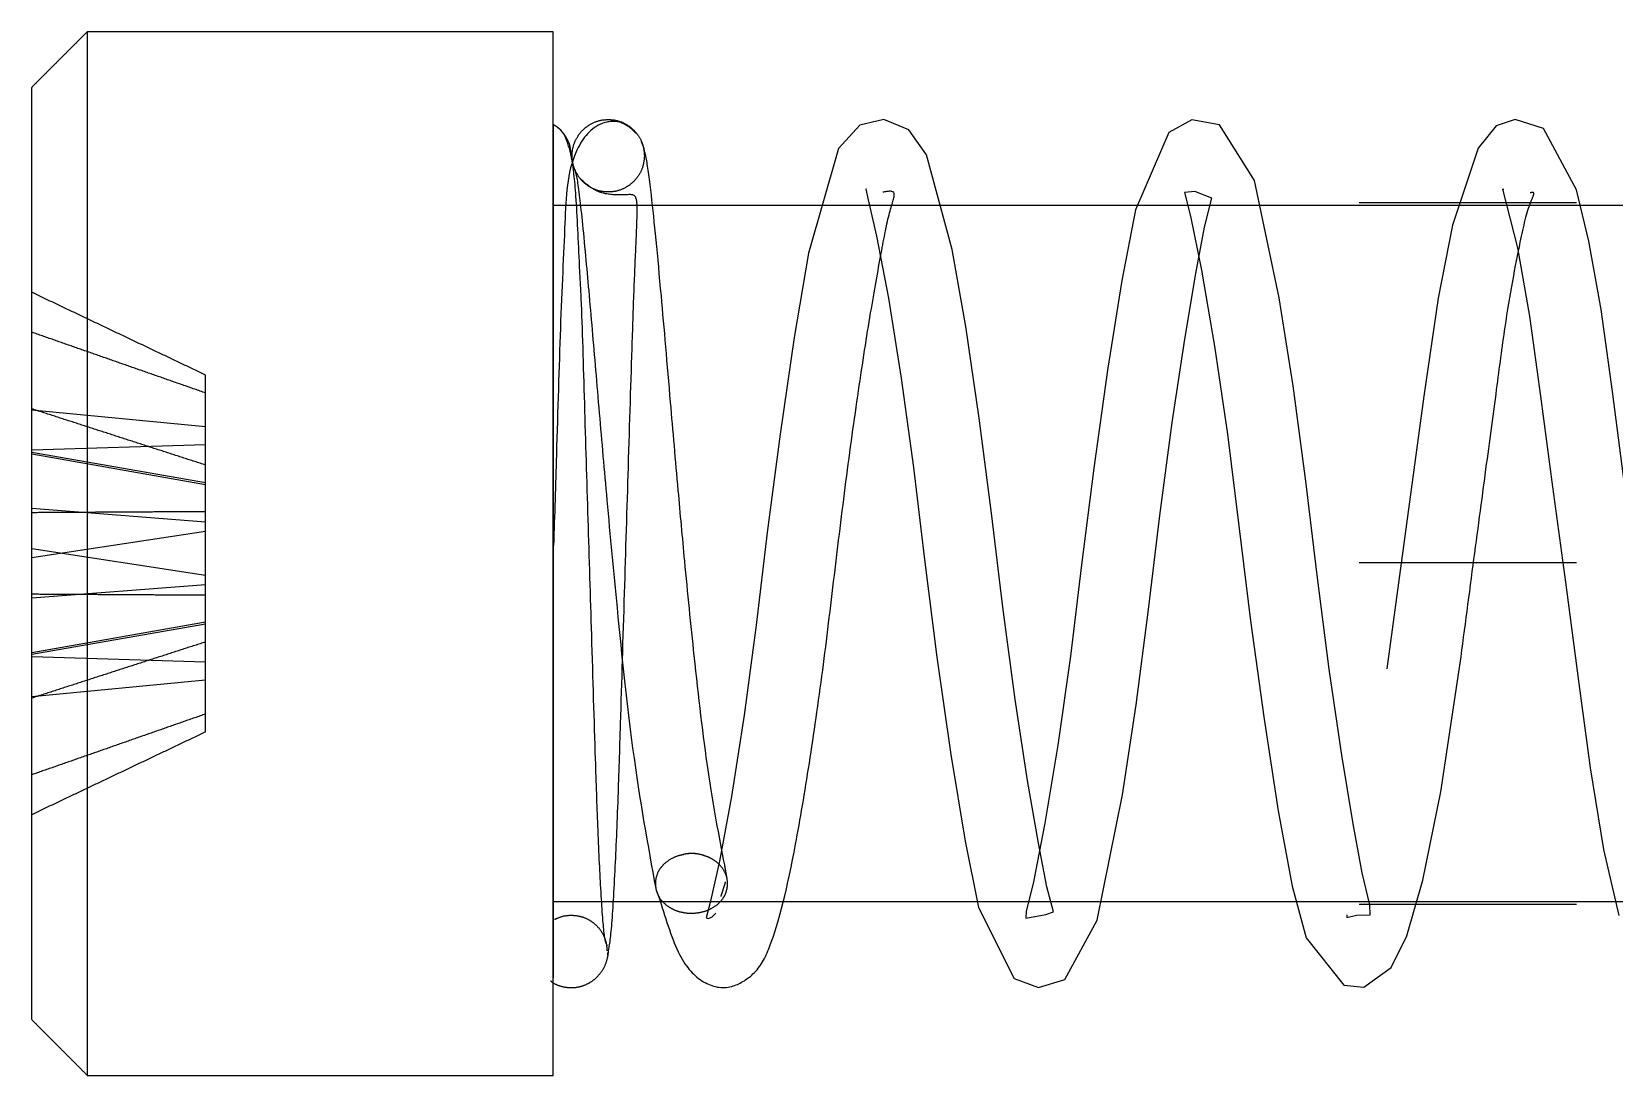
# Paper-space layout '2 DOOR PANEL LAYOUT - A1 Sheet' of a CAD drawing. Extents: x 50 to 825, y 22 to 486.
# Drawn here: x 443.001 to 444.882, y 462.609 to 463.849 of the extents above; entities that cross this region are included whole.
import ezdxf

# ---------------------------------------------------------------- set-up
doc = ezdxf.new("R2010")
doc.units = 0
doc.linetypes.add('HIDDEN', pattern=[0.375, 0.25, -0.125])
doc.layers.add('N-EQPM', color=3, linetype='Continuous', lineweight=25)

psp = doc.layouts.new('2 DOOR PANEL LAYOUT - A1 Sheet')

# ---------------------------------------------------------------- linework, layer by layer
at = {"layer": 'N-EQPM', "linetype": 'HIDDEN', "ltscale": 7}
for p, q in [((443.0671, 463.8488), (443.0671, 463.0067)), ((443.6208, 463.0067), (443.6208, 463.8488)), ((443.001, 463.0304), (443.001, 463.7827)), ((443.2076, 463.4197), (443.2076, 463.441)), ((443.2076, 463.3582), (443.2076, 463.4197)), ((443.2076, 463.3795), (443.001, 463.3993)), ((443.2076, 463.3582), (443.001, 463.3519)), ((443.2076, 463.2663), (443.2076, 463.3582)), ((443.2076, 463.3129), (443.001, 463.3489)), ((443.2076, 463.3105), (443.001, 463.3471)), ((443.2076, 463.2663), (443.001, 463.2823)), ((443.2076, 463.203), (443.2076, 463.2663)), ((443.2076, 463.2551), (443.001, 463.2237)), ((443.2076, 463.203), (443.001, 463.2344)), ((443.2076, 463.1918), (443.001, 463.1758)), ((443.2076, 463.1794), (443.2076, 463.203)), ((443.2076, 463.124), (443.2076, 463.1794)), ((443.2076, 463.1476), (443.001, 463.111)), ((443.2076, 463.1452), (443.001, 463.1092)), ((443.2076, 463.0786), (443.2076, 463.124)), ((443.2076, 463.0999), (443.001, 463.1062)), ((443.2076, 463.0786), (443.001, 463.0588)), ((443.2076, 463.0171), (443.2076, 463.0786)), ((443.001, 462.6754), (443.001, 463.0304)), ((443.0671, 463.0067), (443.0671, 462.6092)), ((443.6208, 462.6092), (443.6208, 463.0067))]:
    psp.add_line(p, q, dxfattribs=at)
for points in [[(444.5637, 462.7998), (444.5637, 462.7968), (444.5751, 462.7994), (444.5914, 462.7997), (444.5911, 462.8118), (444.5821, 462.8498), (444.5712, 462.9079), (444.5578, 462.9896), (444.5428, 463.0918), (444.5283, 463.2033), (444.5149, 463.3151), (444.4998, 463.4281), (444.4834, 463.5326), (444.4539, 463.6722), (444.4124, 463.7383), (444.3796, 463.744), (444.352, 463.7291), (444.3124, 463.6373), (444.2963, 463.5532), (444.2793, 463.4469), (444.2629, 463.3304), (444.2485, 463.2157), (444.2353, 463.1071), (444.2203, 463.0013), (444.205, 462.9087), (444.1912, 462.8392), (444.1827, 462.8039), (444.1821, 462.7958), (444.2062, 462.8002), (444.2151, 462.8033), (444.2073, 462.8333), (444.1972, 462.885), (444.1843, 462.9596), (444.1697, 463.0557), (444.1548, 463.1653), (444.1413, 463.277), (444.1269, 463.3899), (444.1108, 463.4988), (444.0947, 463.5902), (444.0643, 463.7026), (444.0433, 463.7321), (444.0137, 463.7446), (443.985, 463.7377), (443.9595, 463.7099), (443.9239, 463.5856), (443.907, 463.4856), (443.8902, 463.3709), (443.8749, 463.2539), (443.8617, 463.1438), (443.8474, 463.037), (443.8324, 462.9404), (443.8182, 462.8636), (443.8072, 462.8145), (443.8023, 462.7964), (443.8049, 462.7956), (443.8092, 462.7973), (443.8138, 462.8019), (443.8138, 462.8019)], [(444.8938, 463.3113), (444.8792, 463.4213), (444.8657, 463.5189), (444.8513, 463.6001), (444.8365, 463.6611), (444.7974, 463.7339), (444.7636, 463.7446), (444.7412, 463.7369), (444.7197, 463.7105), (444.6894, 463.619), (444.6722, 463.5323), (444.6551, 463.4161), (444.6345, 463.2644), (444.6114, 463.0919), (444.6114, 463.0919)], [(443.9929, 463.6618), (443.9923, 463.6619), (443.995, 463.649), (444.0049, 463.606), (444.019, 463.5322), (444.0342, 463.4373), (444.0487, 463.331), (444.0619, 463.2219), (444.0767, 463.1059), (444.0933, 462.9903), (444.1103, 462.8872), (444.1262, 462.8086), (444.1684, 462.7242), (444.1972, 462.7134), (444.2287, 462.7231), (444.2669, 462.7935), (444.2972, 462.9424), (444.3134, 463.0494), (444.3282, 463.1624), (444.3416, 463.274), (444.3563, 463.3846), (444.3711, 463.4838), (444.3842, 463.5618), (444.3947, 463.6166), (444.4034, 463.6512), (444.3829, 463.6592), (444.3709, 463.6578), (444.3778, 463.6298), (444.3912, 463.5654), (444.4065, 463.4755), (444.4218, 463.3706), (444.4353, 463.262), (444.4492, 463.149), (444.4653, 463.0322), (444.4823, 462.9233), (444.4987, 462.834), (444.5153, 462.7726), (444.5602, 462.7164), (444.584, 462.714), (444.6163, 462.7375), (444.6348, 462.775), (444.6541, 462.8409), (444.6754, 462.946), (444.6973, 463.0907), (444.6973, 463.0907)], [(444.7503, 463.6613), (444.7487, 463.6616), (444.7532, 463.6448), (444.7663, 463.5921), (444.7808, 463.5108), (444.7939, 463.4158), (444.8082, 463.3083), (444.8234, 463.195), (444.8386, 463.0807), (444.8529, 462.9743), (444.8686, 462.8774), (444.8867, 462.7991)]]:
    psp.add_lwpolyline(points, dxfattribs=at)
for centre, radius, start, end in [((443.5993, 463.7014), 0.0429, 0.0068, 60.0245), ((443.785, 462.8212), 0.0514, 74.5044, 100.7071)]:
    psp.add_arc(centre, radius, start, end, dxfattribs=at)
for points in [[(443.0671, 463.8488), (443.001, 463.7827)], [(443.6208, 463.8488), (443.0671, 463.8488)], [(443.6352, 463.7236), (443.6344, 463.7262)], [(445.2736, 463.6422), (443.6208, 463.6422)], [(444.8366, 463.6456), (444.5784, 463.6456)], [(443.2076, 463.441), (443.001, 463.5393)], [(443.2076, 463.4197), (443.001, 463.4919)], [(443.2076, 463.3341), (443.001, 463.4009)], [(443.2076, 463.2787), (443.001, 463.2775)], [(444.8366, 463.2181), (444.5784, 463.2181)], [(443.2076, 463.1794), (443.001, 463.1806)], [(443.2076, 463.124), (443.001, 463.0572)], [(443.2076, 463.0384), (443.001, 462.9662)], [(443.2076, 463.0171), (443.001, 462.9188)], [(443.8273, 462.843), (443.8245, 462.8592)], [(443.7427, 462.8304), (443.7476, 462.8169)], [(443.8201, 462.8217), (443.8256, 462.8389)], [(443.6208, 462.8158), (445.2736, 462.8158)], [(444.5784, 462.8125), (444.8366, 462.8125)], [(443.001, 462.6754), (443.0671, 462.6092)], [(443.0671, 462.6092), (443.6208, 462.6092)]]:
    psp.add_open_spline(points, degree=1, dxfattribs=at)
for points, knots in [([(443.6208, 463.7386), (443.6208, 463.7366), (443.6208, 463.7304), (443.6208, 463.693), (443.6208, 463.6397), (443.6208, 463.5945), (443.6208, 463.5087), (443.6208, 463.4049), (443.6208, 463.2654), (443.6208, 463.1199), (443.6208, 462.9848), (443.6208, 462.8691), (443.6208, 462.779), (443.6208, 462.7216), (443.6208, 462.725), (443.6208, 462.7262)], [0, 0, 0, 0, 0.054428, 0.162016, 0.188552, 0.241761, 0.294971, 0.40253, 0.456124, 0.564452, 0.672777, 0.726431, 0.834246, 0.94198, 1, 1, 1, 1]), ([(443.7212, 463.7262), (443.715, 463.7323), (443.7027, 463.7442), (443.6693, 463.7407), (443.6374, 463.6972), (443.6348, 463.6217), (443.629, 463.5042), (443.6252, 463.3662), (443.6223, 463.2748), (443.6212, 463.2387)], [0, 0, 0, 0, 0.067244, 0.13196, 0.241293, 0.434723, 0.653245, 0.862937, 1, 1, 1, 1]), ([(443.7291, 463.7014), (443.7287, 463.7058), (443.7279, 463.7141), (443.7227, 463.7248), (443.7161, 463.7327), (443.7074, 463.7393), (443.6973, 463.7437), (443.6861, 463.7447), (443.6749, 463.7437), (443.6648, 463.7393), (443.6561, 463.7327), (443.6495, 463.7248), (443.6444, 463.7141), (443.6424, 463.7014), (443.6444, 463.6888), (443.6495, 463.6781), (443.6561, 463.6702), (443.6648, 463.6636), (443.6749, 463.6592), (443.6861, 463.6582), (443.6973, 463.6592), (443.7074, 463.6636), (443.7161, 463.6702), (443.7227, 463.6781), (443.7279, 463.6888), (443.7287, 463.6971), (443.7291, 463.7014)], [0, 0, 0, 0, 0.048425, 0.092132, 0.129987, 0.162524, 0.213058, 0.25, 0.286942, 0.337476, 0.370013, 0.407868, 0.451575, 0.5, 0.548425, 0.592132, 0.629987, 0.662524, 0.713058, 0.75, 0.786942, 0.837476, 0.870013, 0.907868, 0.951575, 1, 1, 1, 1]), ([(443.652, 463.5704), (443.6507, 463.6001), (443.6482, 463.6555), (443.6431, 463.7032), (443.6378, 463.7169), (443.6352, 463.7236)], [0, 0, 0, 0, 0.371339, 0.690781, 1, 1, 1, 1]), ([(443.8245, 462.8592), (443.8177, 462.894), (443.8048, 462.961), (443.7893, 463.0949), (443.7778, 463.21), (443.7685, 463.3124), (443.759, 463.4221), (443.748, 463.551), (443.7386, 463.6471), (443.7312, 463.7036), (443.7277, 463.7129), (443.7258, 463.7178)], [0, 0, 0, 0, 0.138587, 0.266884, 0.364435, 0.436096, 0.52852, 0.652808, 0.809461, 0.900847, 1, 1, 1, 1]), ([(443.6466, 463.6847), (443.6479, 463.6792), (443.6505, 463.6693), (443.6584, 463.592), (443.6666, 463.499), (443.6751, 463.3988), (443.6849, 463.2859), (443.6978, 463.1483), (443.7162, 462.9742), (443.7331, 462.8825), (443.7426, 462.8311)], [0, 0, 0, 0, 0.145399, 0.266407, 0.366911, 0.46195, 0.552556, 0.661473, 0.810467, 1, 1, 1, 1]), ([(443.6855, 462.7525), (443.6869, 462.7595), (443.6897, 462.7729), (443.6941, 462.8444), (443.6978, 462.9314), (443.7012, 463.0422), (443.7053, 463.1776), (443.7102, 463.3372), (443.714, 463.4618), (443.717, 463.5501), (443.7195, 463.6045), (443.7209, 463.6404), (443.7195, 463.6582), (443.7028, 463.6533), (443.6707, 463.6576), (443.6587, 463.6689), (443.6524, 463.6748)], [0, 0, 0, 0, 0.102836, 0.197686, 0.280233, 0.348944, 0.457166, 0.558354, 0.666908, 0.724479, 0.781561, 0.834504, 0.882475, 0.934056, 0.965422, 1, 1, 1, 1]), ([(443.7476, 462.8169), (443.7549, 462.7933), (443.769, 462.7474), (443.7975, 462.7174), (443.8292, 462.7095), (443.8632, 462.7305), (443.8848, 462.7723), (443.9049, 462.8578), (443.925, 462.9772), (443.9409, 463.0871), (443.9547, 463.2021), (443.9684, 463.3159), (443.9833, 463.423), (443.9977, 463.5156), (444.0104, 463.5862), (444.0201, 463.6376), (444.0305, 463.6616), (444.0183, 463.6592), (444.0122, 463.6581)], [0, 0, 0, 0, 0.061825, 0.12011, 0.174949, 0.215064, 0.267889, 0.387324, 0.456615, 0.525443, 0.590515, 0.654725, 0.71983, 0.782628, 0.840987, 0.894544, 0.947175, 1, 1, 1, 1]), ([(444.6973, 463.0909), (444.7028, 463.1322), (444.7133, 463.2112), (444.7285, 463.3256), (444.7414, 463.421), (444.7537, 463.5162), (444.7687, 463.5956), (444.7788, 463.6403), (444.7879, 463.6589), (444.7836, 463.6579), (444.7817, 463.6574)], [0, 0, 0, 0, 0.169091, 0.323226, 0.458344, 0.574488, 0.769502, 0.907982, 0.959681, 1, 1, 1, 1]), ([(443.6852, 462.7628), (443.6839, 462.7649), (443.6815, 462.7687), (443.6774, 462.8243), (443.6739, 462.8985), (443.6705, 462.9987), (443.6667, 463.1237), (443.6622, 463.2716), (443.6579, 463.4093), (443.6551, 463.5151), (443.6527, 463.558), (443.652, 463.5704)], [0, 0, 0, 0, 0.126676, 0.244811, 0.349054, 0.436966, 0.576313, 0.697176, 0.821177, 0.948738, 1, 1, 1, 1]), ([(443.6208, 463.2243), (443.6208, 463.2244), (443.6208, 463.2246), (443.6208, 463.2248), (443.6208, 463.2248), (443.6208, 463.2246), (443.6208, 463.2239), (443.6208, 463.2206), (443.6208, 463.2062), (443.6208, 463.1481), (443.6208, 463.0858), (443.6208, 463.0451), (443.6208, 463.0418)], [0, 0, 0, 0, 0.001511, 0.004563, 0.006868, 0.009166, 0.013088, 0.02352, 0.0674, 0.241045, 0.938646, 1, 1, 1, 1]), ([(443.7549, 462.8625), (443.7582, 462.8648), (443.7643, 462.869), (443.7719, 462.8709), (443.7754, 462.8717)], [0, 0, 0, 0, 0.54104, 1, 1, 1, 1]), ([(443.7987, 462.8708), (443.7956, 462.8715), (443.79, 462.8728), (443.7821, 462.8728), (443.7775, 462.8721), (443.7754, 462.8717)], [0, 0, 0, 0, 0.405852, 0.733412, 1, 1, 1, 1]), ([(443.7987, 462.8708), (443.8015, 462.8699), (443.8074, 462.8679), (443.8122, 462.8645), (443.8148, 462.8627)], [0, 0, 0, 0, 0.468798, 1, 1, 1, 1]), ([(443.7447, 462.8494), (443.7436, 462.8463), (443.7413, 462.8396), (443.7424, 462.8328), (443.743, 462.8292)], [0, 0, 0, 0, 0.47451, 1, 1, 1, 1]), ([(443.7447, 462.8494), (443.746, 462.8519), (443.7486, 462.8567), (443.7529, 462.8606), (443.7549, 462.8625)], [0, 0, 0, 0, 0.516437, 1, 1, 1, 1]), ([(443.8267, 462.8454), (443.8254, 462.8488), (443.8228, 462.8552), (443.8174, 462.8603), (443.8148, 462.8627)], [0, 0, 0, 0, 0.525178, 1, 1, 1, 1]), ([(443.743, 462.8292), (443.7431, 462.8292), (443.7431, 462.8291), (443.7431, 462.829), (443.7431, 462.8289)], [0, 0, 0, 0, 0.530404, 1, 1, 1, 1]), ([(443.7431, 462.8289), (443.7444, 462.8255), (443.747, 462.8189), (443.7525, 462.8138), (443.7552, 462.8113)], [0, 0, 0, 0, 0.525506, 1, 1, 1, 1]), ([(443.8253, 462.8246), (443.8263, 462.8277), (443.8286, 462.8341), (443.8276, 462.8407), (443.8271, 462.8442)], [0, 0, 0, 0, 0.474973, 1, 1, 1, 1]), ([(443.8271, 462.8442), (443.827, 462.8445), (443.8269, 462.8449), (443.8268, 462.8453), (443.8267, 462.8454)], [0, 0, 0, 0, 0.575461, 1, 1, 1, 1]), ([(443.7712, 462.8032), (443.7685, 462.8041), (443.7626, 462.8061), (443.7577, 462.8095), (443.7552, 462.8113)], [0, 0, 0, 0, 0.468799, 1, 1, 1, 1]), ([(443.815, 462.8115), (443.8117, 462.8092), (443.8056, 462.805), (443.798, 462.8031), (443.7945, 462.8023)], [0, 0, 0, 0, 0.54104, 1, 1, 1, 1]), ([(443.8253, 462.8246), (443.8239, 462.8221), (443.8214, 462.8173), (443.8171, 462.8134), (443.815, 462.8115)], [0, 0, 0, 0, 0.516436, 1, 1, 1, 1]), ([(443.6221, 462.7943), (443.6251, 462.7957), (443.6314, 462.7986), (443.6422, 462.7998), (443.6528, 462.7985), (443.6623, 462.7948), (443.672, 462.7881), (443.6798, 462.7783), (443.684, 462.7668), (443.6844, 462.7601), (443.6845, 462.7571)], [0, 0, 0, 0, 0.114191, 0.237063, 0.355906, 0.467916, 0.571209, 0.748355, 0.8894, 1, 1, 1, 1]), ([(443.7945, 462.8023), (443.7908, 462.8018), (443.7829, 462.8007), (443.7752, 462.8024), (443.7712, 462.8032)], [0, 0, 0, 0, 0.482041, 1, 1, 1, 1]), ([(443.6173, 462.7216), (443.6184, 462.7208), (443.6225, 462.7175), (443.631, 462.7145), (443.6421, 462.7129), (443.6531, 462.7143), (443.6627, 462.7182), (443.6729, 462.7252), (443.6812, 462.7359), (443.6858, 462.7488), (443.6864, 462.7559), (443.6867, 462.7593)], [0, 0, 0, 0, 0.039534, 0.146389, 0.25429, 0.360096, 0.461202, 0.555981, 0.724654, 0.870161, 1, 1, 1, 1])]:
    psp.add_open_spline(points, degree=3, knots=knots, dxfattribs=at)

doc.saveas('drawing.dxf')
